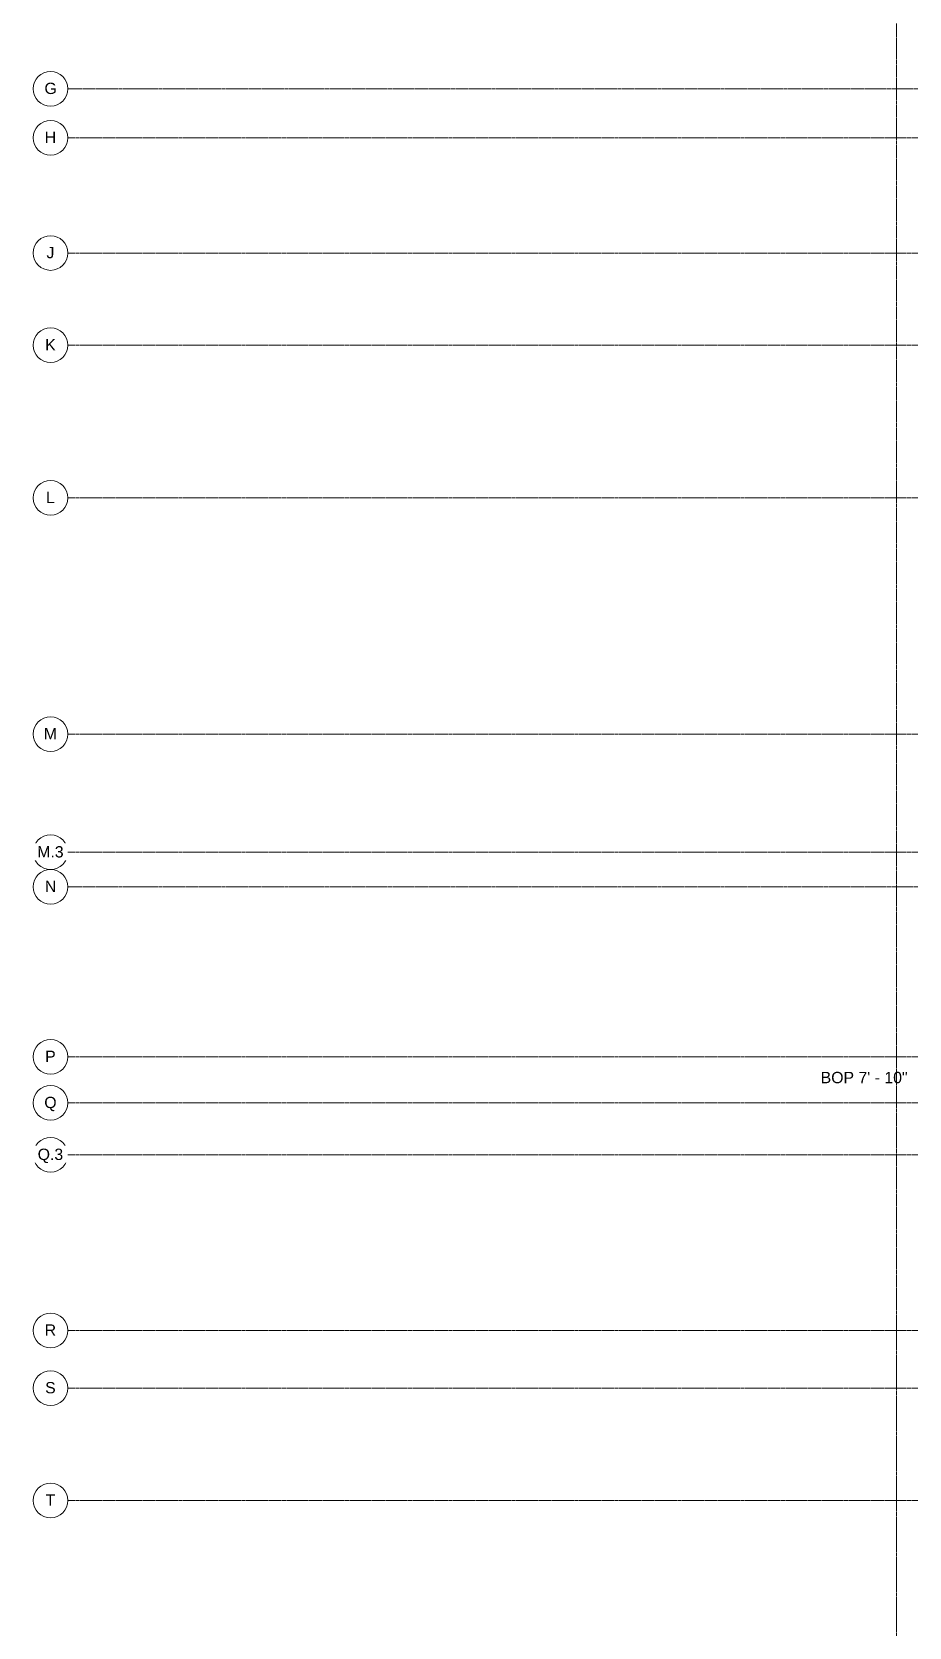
# Model space of a CAD drawing. Header units: inches. Extents: x -3648 to 241, y -496 to 1784.
# Drawn here: x -3648 to -3344, y 295 to 849 of the extents above; entities that cross this region are included whole.
import ezdxf

# ---------------------------------------------------------------- set-up
doc = ezdxf.new("R2010")
doc.units = ezdxf.units.IN
doc.header["$MEASUREMENT"] = 0
doc.linetypes.add('Grid Line', pattern=[0.875, 0.5, -0.125, 0.125, -0.125])
for name, color, linetype, lineweight in [('G-ANNO-DIMS', 251, 'Continuous', 9), ('S-GRID', 8, 'Continuous', 9), ('S-GRID-IDEN', 8, 'Continuous', 13)]:
    doc.layers.add(name, color=color, linetype=linetype, lineweight=lineweight)
doc.styles.add('Arial', font='arial.ttf', dxfattribs={"height": 3.934132})

# ---------------------------------------------------------------- blocks, each defined once
blk = doc.blocks.new('Grid - 3_16_-139788-THIRD LEVEL')
at = {"layer": 'S-GRID-IDEN'}
blk.add_circle((0, 0), 0.188, dxfattribs=at)

msp = doc.modelspace()

# ---------------------------------------------------------------- linework, layer by layer
at = {"layer": 'S-GRID', "linetype": 'Grid Line'}
for p, q in [((-3348, 1771.74), (-3348, -484.26)), ((-3635.68, 772), (228, 772)), ((-3635.68, 740), (228, 740)), ((-3635.68, 687), (228, 687)), ((-3635.68, 493), (228, 493)), ((-3635.68, 378), (228, 378)), ((-3635.68, 339), (226, 339))]:
    msp.add_line(p, q, dxfattribs=at)

# ---------------------------------------------------------------- block references
at = {"layer": 'S-GRID-IDEN', "xscale": 31.99999999999999, "yscale": 31.99999999999999, "zscale": 31.99999999999999}
for p, rotation in [((-3641.68, 829), 90), ((-3641.68, 812), 269.9999999999996), ((-3641.68, 772), 269.9999999999996), ((-3641.68, 740), 269.9999999999996), ((-3641.68, 687), 269.9999999999996), ((-3641.68, 605), 269.9999999999996), ((-3641.68, 564), 269.9999999999996), ((-3641.68, 552), 90), ((-3641.68, 493), 269.9999999999996), ((-3641.68, 477), 269.9999999999996), ((-3641.68, 459), 269.9999999999996), ((-3641.68, 398), 269.9999999999996), ((-3641.68, 378), 269.9999999999996), ((-3641.68, 339), 269.9999999999996)]:
    msp.add_blockref('Grid - 3_16_-139788-THIRD LEVEL', p, dxfattribs=dict(at, rotation=rotation))

# ---------------------------------------------------------------- texts
at = {"layer": 'G-ANNO-DIMS', "insert": (-3374.29, 487.77), "char_height": 3.9341, "width": 35.952, "attachment_point": 1, "line_spacing_factor": 0.938532, "style": 'Arial'}
msp.add_mtext('BOP 7\' - 10"', dxfattribs=at)

# ---------------------------------------------------------------- next in the draw order: texts
at = {"layer": 'S-GRID-IDEN', "lineweight": 9, "attachment_point": 2, "line_spacing_factor": 0.938532, "style": 'Arial', "bg_fill": 3, "box_fill_scale": 1.25, "bg_fill_color": 0, "bg_fill_transparency": 0}
for s, insert, char_height, width in [('G', (-3641.65, 831.12), 3.93, 5.088), ('H', (-3641.71, 814.12), 3.93, 4.704), ('J', (-3641.71, 774.12), 3.93, 3.264), ('K', (-3641.71, 742.12), 3.93, 4.368), ('L', (-3641.71, 689.12), 3.93, 3.648), ('M', (-3641.71, 607.12), 3.93, 5.424), ('M.3', (-3641.71, 566.12), 3.934, 10.896), ('N', (-3641.65, 554.12), 3.93, 4.704), ('P', (-3641.71, 495.12), 3.93, 4.368), ('Q', (-3641.71, 479.12), 3.93, 5.088), ('Q.3', (-3641.71, 461.12), 3.934, 10.56), ('R', (-3641.71, 400.12), 3.93, 4.704), ('S', (-3641.71, 380.12), 3.93, 4.368), ('T', (-3641.71, 341.12), 3.93, 3.984)]:
    msp.add_mtext(s, dxfattribs=dict(at, insert=insert, char_height=char_height, width=width))

# ---------------------------------------------------------------- next in the draw order: linework, layer by layer
at = {"layer": 'S-GRID', "linetype": 'Grid Line'}
for p, q in [((228, 829), (-3635.68, 829)), ((-3635.68, 812), (228, 812)), ((-3635.68, 605), (228, 605)), ((-3635.68, 564), (228, 564)), ((228, 552), (-3635.68, 552)), ((-3635.68, 477), (228, 477)), ((-3635.68, 459), (228, 459)), ((-3635.68, 398), (228, 398))]:
    msp.add_line(p, q, dxfattribs=at)

doc.saveas('drawing.dxf')
